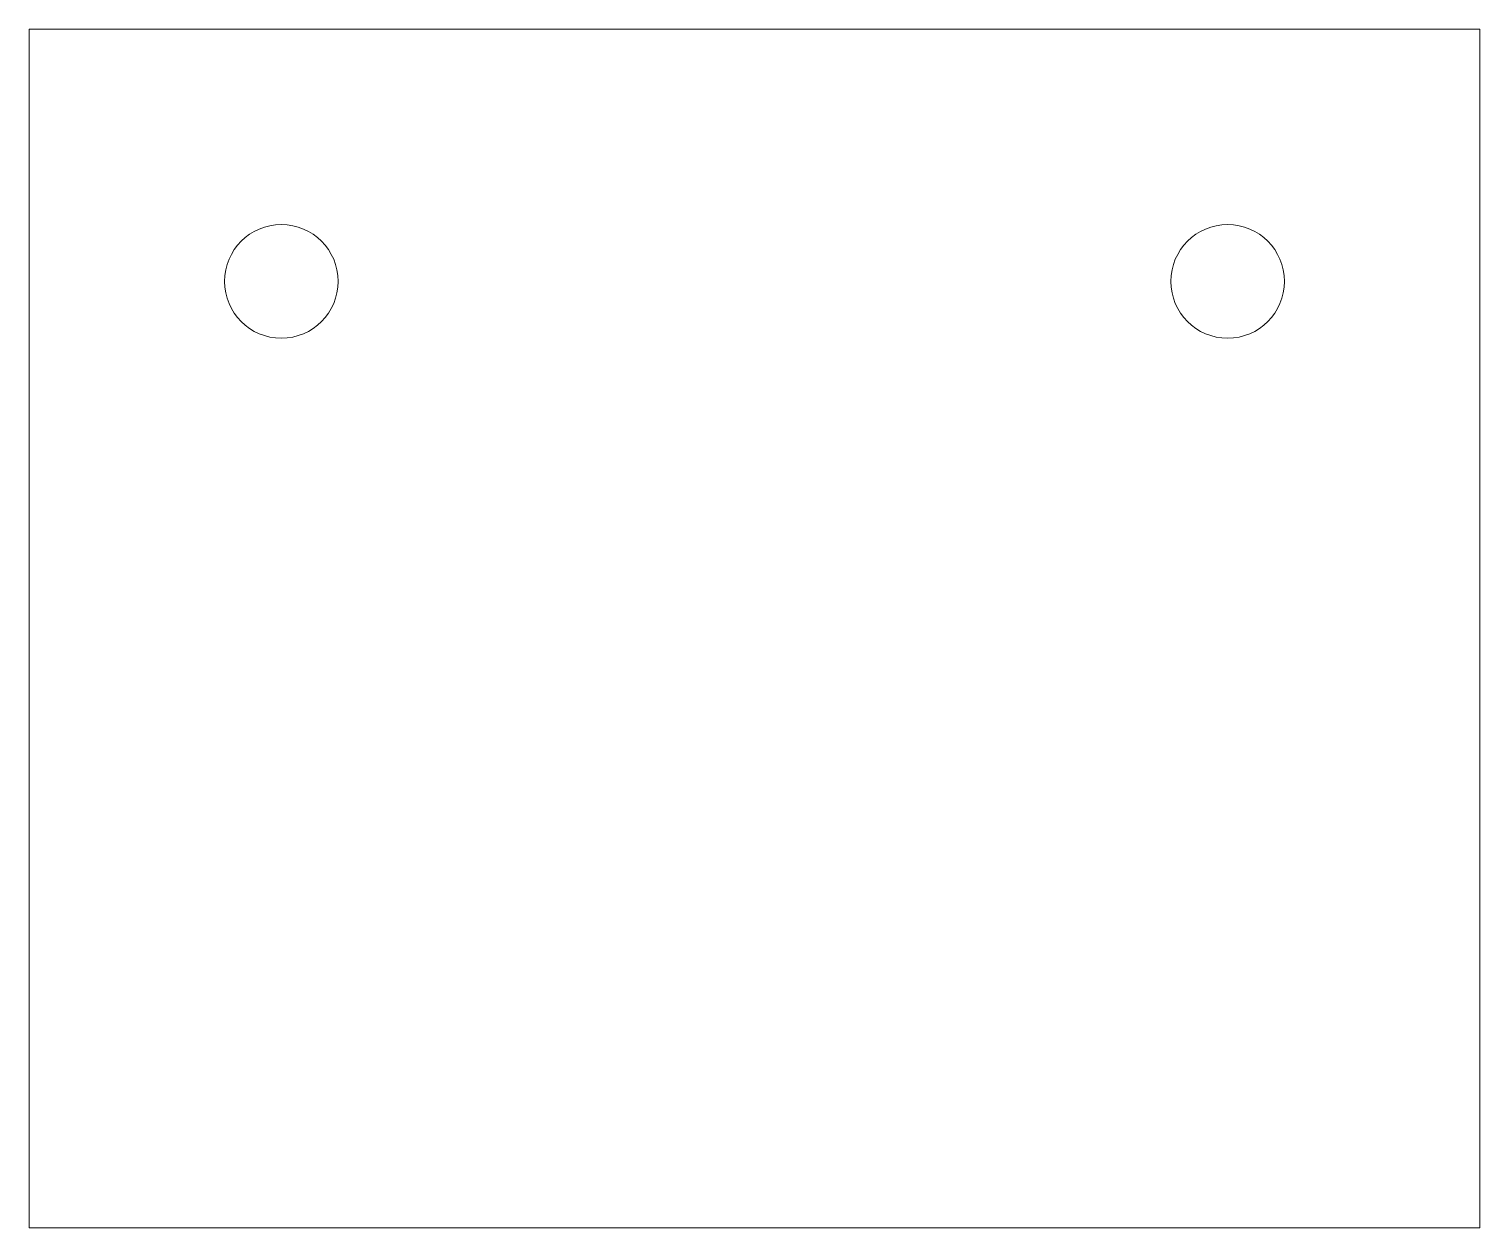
# Model space of a CAD drawing. Header units: millimetres. Extents: x 482 to 712, y 2384 to 2574.
import ezdxf

# ---------------------------------------------------------------- set-up
doc = ezdxf.new("R2010")
doc.units = ezdxf.units.MM
doc.header["$LTSCALE"] = 5
doc.linetypes.add('XKITLINE00', pattern=[0])
doc.layers.add('Bolt', color=7, linetype='Continuous', lineweight=0)
doc.layers.add('Part', color=2, linetype='Continuous', lineweight=0)

msp = doc.modelspace()

# ---------------------------------------------------------------- linework, layer by layer
at = {"layer": 'Bolt', "color": 3, "linetype": 'XKITLINE00', "lineweight": 0}
for centre in [(522.45, 2534.08), (672.45, 2534.08)]:
    msp.add_circle(centre, 9, dxfattribs=at)
at = {"layer": 'Part', "color": 2, "linetype": 'XKITLINE00', "lineweight": 0}
for p, q in [((482.45, 2574.08), (712.45, 2574.08)), ((482.45, 2384.08), (482.45, 2574.08)), ((712.45, 2574.08), (712.45, 2384.08)), ((712.45, 2384.08), (482.45, 2384.08))]:
    msp.add_line(p, q, dxfattribs=at)

doc.saveas('drawing.dxf')
